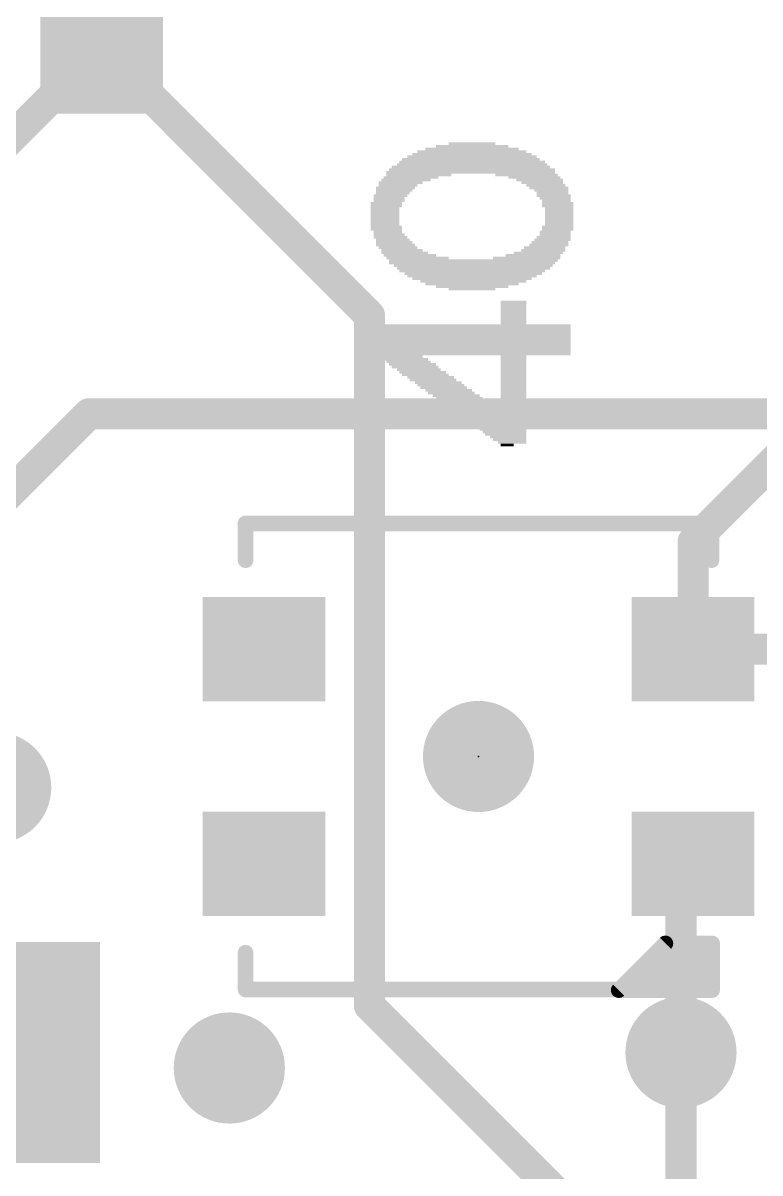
# Model space of a CAD drawing. Extents: x -3.3 to 68.7, y -0.1 to 53.5.
# Drawn here: x 10.76 to 16.77, y 39.4 to 48.78 of the extents above; entities that cross this region are included whole.
import ezdxf

# ---------------------------------------------------------------- set-up
doc = ezdxf.new("R2010")
doc.units = 0
for name, color, linetype in [('1', 12, 'CONTINUOUS'), ('16', 5, 'CONTINUOUS'), ('18', 3, 'CONTINUOUS'), ('200', 4, 'CONTINUOUS'), ('21', 40, 'CONTINUOUS'), ('23', 53, 'CONTINUOUS')]:
    doc.layers.add(name, color=color, linetype=linetype)

# ---------------------------------------------------------------- blocks, each defined once
blk = doc.blocks.new('RECT')
blk.add_solid([(-0.5, -0.5), (0.5, -0.5), (-0.5, 0.5), (0.5, 0.5)])
blk = doc.blocks.new('ROUNDV')
at = {"const_width": 0.5}
blk.add_lwpolyline([(0, -0.25, 1), (0, 0.25, 1), (0, -0.25)], format="xyb", dxfattribs=at)

msp = doc.modelspace()

# ---------------------------------------------------------------- linework, layer by layer
at = {"layer": '1', "const_width": 0.254}
for points in [[(10.2292, 47.403), (11.4046, 48.5784)], [(11.4046, 48.5784), (13.589, 46.394)], [(13.589, 46.394), (13.589, 40.767)], [(16.228, 44.549), (17.272, 45.593)], [(16.228, 43.674), (16.228, 44.549)], [(16.228, 43.674), (18.009, 43.674)], [(16.129, 41.825), (16.228, 41.924)], [(16.129, 40.386), (16.129, 41.825)], [(13.589, 40.767), (15.1488, 39.2072)]]:
    msp.add_lwpolyline(points, dxfattribs=at)
at = {"layer": '1', "const_width": 0.127}
for points in [[(11.4495, 48.6233, 1), (11.3597, 48.5335)], [(11.4495, 48.5335, 1), (11.3597, 48.6233)], [(13.6525, 46.394, 1), (13.5255, 46.394)], [(13.5441, 46.3491, 1), (13.6339, 46.4389)], [(16.2915, 44.549, 1), (16.1645, 44.549)], [(16.1831, 44.5939, 1), (16.2729, 44.5041)], [(16.228, 43.7375, 1), (16.228, 43.6105)], [(16.1645, 43.674, 1), (16.2915, 43.674)], [(16.2729, 41.8791, 1), (16.1831, 41.9689)], [(16.1925, 41.825, 1), (16.0655, 41.825)], [(16.0841, 41.8699, 1), (16.1739, 41.7801)], [(13.6339, 40.8119, 1), (13.5441, 40.7221)], [(13.5255, 40.767, 1), (13.6525, 40.767)], [(16.0655, 40.386, 1), (16.1925, 40.386)]]:
    msp.add_lwpolyline(points, format="xyb", dxfattribs=at)
at = {"layer": '16', "const_width": 0.254}
for points in [[(7.112, 41.402), (11.303, 45.593)], [(11.303, 45.593), (17.272, 45.593)], [(16.129, 37.973), (16.129, 40.386)]]:
    msp.add_lwpolyline(points, dxfattribs=at)
at = {"layer": '16', "const_width": 0.127}
for points in [[(11.303, 45.6565, 1), (11.303, 45.5295)], [(11.3479, 45.5481, 1), (11.2581, 45.6379)], [(16.1925, 40.386, 1), (16.0655, 40.386)]]:
    msp.add_lwpolyline(points, format="xyb", dxfattribs=at)
at = {"layer": '21', "const_width": 0.0635}
for points in [[(12.578, 44.7308, 1), (12.578, 44.6673)], [(12.6098, 44.699, 1), (12.5463, 44.699)], [(16.4097, 44.699, 1), (16.3463, 44.699)], [(16.378, 44.6673, 1), (16.378, 44.7308)], [(12.5463, 44.399, 1), (12.6098, 44.399)], [(16.3463, 44.399, 1), (16.4097, 44.399)], [(12.6098, 41.199, 1), (12.5463, 41.199)], [(16.002, 41.3068, 1), (16.002, 41.2432)], [(16.0245, 41.2525, 1), (15.9795, 41.2975)], [(16.4097, 41.199, 1), (16.3463, 41.199)], [(16.4147, 41.275, 1), (16.3513, 41.275)], [(16.383, 41.2432, 1), (16.383, 41.3068)], [(15.875, 41.1798, 1), (15.875, 41.1163)], [(16.383, 41.1163, 1), (16.383, 41.1798)], [(15.748, 41.0528, 1), (15.748, 40.9892)], [(16.383, 40.9892, 1), (16.383, 41.0528)], [(12.578, 40.9308, 1), (12.578, 40.8672)], [(12.5463, 40.899, 1), (12.6098, 40.899)], [(15.5985, 40.9165, 1), (15.6435, 40.8715)], [(15.621, 40.9258, 1), (15.621, 40.8623)], [(15.621, 40.9258, 1), (15.621, 40.8623)], [(16.3463, 40.899, 1), (16.4097, 40.899)], [(16.3513, 40.894, 1), (16.4147, 40.894)], [(16.378, 40.8672, 1), (16.378, 40.9308)], [(16.383, 40.8623, 1), (16.383, 40.9258)], [(16.383, 40.8623, 1), (16.383, 40.9258)]]:
    msp.add_lwpolyline(points, format="xyb", dxfattribs=at)
at = {"layer": '21', "const_width": 0.127}
for points in [[(16.378, 44.699), (12.578, 44.699)], [(12.578, 44.699), (12.578, 44.399)], [(16.378, 44.399), (16.378, 44.699)], [(12.578, 40.899), (12.578, 41.199)], [(16.002, 41.275), (15.621, 40.894)], [(16.383, 41.275), (16.002, 41.275)], [(16.378, 41.199), (16.378, 40.899)], [(16.383, 40.894), (16.383, 41.275)], [(15.875, 41.148), (16.383, 41.148)], [(15.748, 41.021), (16.383, 41.021)], [(16.378, 40.899), (12.578, 40.899)], [(15.621, 40.894), (16.383, 40.894)], [(15.621, 40.894), (16.383, 40.894)]]:
    msp.add_lwpolyline(points, dxfattribs=at)
at = {"layer": '23'}
msp.add_point((14.478, 42.799), dxfattribs=at)

# ---------------------------------------------------------------- block references
at = {"layer": '1', "rotation": 270}
for p, xscale in [((11.4046, 48.5784), 1.075), ((12.728, 43.674), 0.85), ((16.228, 43.674), 0.85), ((12.728, 41.924), 0.85), ((16.228, 41.924), 0.85)]:
    msp.add_blockref('RECT', p, dxfattribs=dict(at, xscale=xscale))
at = {"layer": '1', "xscale": 1.6, "yscale": 1.803}
msp.add_blockref('RECT', (10.5914, 40.386), dxfattribs=at)
at = {"layer": '18', "xscale": 0.9064, "yscale": 0.9064}
for p in [(14.478, 42.799), (14.478, 42.799), (10.541, 42.545), (10.541, 42.545), (16.129, 40.386), (16.129, 40.386), (12.446, 40.259), (12.446, 40.259)]:
    msp.add_blockref('ROUNDV', p, dxfattribs=at)
at = {"layer": '200'}
for p, xscale, yscale in [((14.4247, 47.7308), 0.889, 0.0211), ((14.4247, 47.752), 0.762, 0.0213), ((14.4259, 47.7732), 0.5918, 0.0211), ((14.4247, 47.7943), 0.381, 0.0211), ((14.4259, 47.625), 1.2268, 0.0213), ((14.4259, 47.6462), 1.1862, 0.0211), ((14.4145, 47.6673), 1.1227, 0.0211), ((14.4247, 47.6885), 1.0566, 0.0213), ((14.4259, 47.7097), 0.9728, 0.0211), ((14.4145, 47.5615), 1.3767, 0.0213), ((13.9916, 47.5403), 0.5309, 0.0211), ((14.4259, 47.5827), 1.3538, 0.0211), ((14.4145, 47.6038), 1.2903, 0.0211), ((14.8692, 47.5403), 0.508, 0.0211), ((13.8011, 47.4345), 0.3175, 0.0213), ((13.843, 47.4768), 0.3607, 0.0211), ((13.8214, 47.4557), 0.3175, 0.0211), ((13.8862, 47.498), 0.4013, 0.0213), ((13.9281, 47.5192), 0.4445, 0.0211), ((14.9339, 47.5192), 0.4242, 0.0211), ((14.9758, 47.498), 0.381, 0.0213), ((14.9962, 47.4768), 0.3404, 0.0211), ((15.0279, 47.4557), 0.3175, 0.0211), ((15.0508, 47.4345), 0.3175, 0.0213), ((13.7592, 47.371), 0.2743, 0.0213), ((13.749, 47.3498), 0.254, 0.0211), ((13.7909, 47.4133), 0.2972, 0.0211), ((13.7795, 47.3922), 0.2743, 0.0211), ((15.0711, 47.4133), 0.2769, 0.0211), ((15.0914, 47.371), 0.2769, 0.0213), ((15.0813, 47.3922), 0.2565, 0.0211), ((15.1028, 47.3498), 0.254, 0.0211), ((13.716, 47.2652), 0.2337, 0.0211), ((13.716, 47.244), 0.2337, 0.0213), ((13.7262, 47.3075), 0.254, 0.0213), ((13.7262, 47.2863), 0.254, 0.0211), ((13.749, 47.3287), 0.254, 0.0211), ((15.113, 47.3287), 0.2337, 0.0211), ((15.1232, 47.3075), 0.254, 0.0213), ((15.1232, 47.2863), 0.254, 0.0211), ((15.1346, 47.2652), 0.2311, 0.0211), ((15.1346, 47.244), 0.2311, 0.0213), ((13.716, 47.2228), 0.2337, 0.0211), ((13.716, 47.2017), 0.2337, 0.0211), ((13.716, 47.1805), 0.2337, 0.0213), ((13.716, 47.1593), 0.2337, 0.0211), ((15.1346, 47.2228), 0.2311, 0.0211), ((15.1346, 47.2017), 0.2311, 0.0211), ((15.1346, 47.1805), 0.2311, 0.0213), ((15.1346, 47.1593), 0.2311, 0.0211), ((13.716, 47.1382), 0.2337, 0.0211), ((13.7262, 47.117), 0.254, 0.0213), ((13.7262, 47.0958), 0.254, 0.0211), ((13.7376, 47.0747), 0.2311, 0.0211), ((15.1028, 47.0747), 0.254, 0.0211), ((15.1232, 47.117), 0.254, 0.0213), ((15.1232, 47.0958), 0.254, 0.0211), ((15.1346, 47.1382), 0.2311, 0.0211), ((13.749, 47.0535), 0.254, 0.0213), ((13.7592, 47.0323), 0.2743, 0.0211), ((13.7909, 46.99), 0.2972, 0.0213), ((13.7795, 47.0112), 0.2743, 0.0211), ((13.8011, 46.9688), 0.3175, 0.0211), ((15.0508, 46.9688), 0.3175, 0.0211), ((15.0609, 46.99), 0.2972, 0.0213), ((15.0813, 47.0112), 0.2972, 0.0211), ((15.0914, 47.0323), 0.2769, 0.0211), ((15.1028, 47.0535), 0.254, 0.0213), ((13.8214, 46.9477), 0.3175, 0.0211), ((13.8544, 46.9265), 0.3378, 0.0213), ((13.876, 46.9053), 0.381, 0.0211), ((13.9179, 46.8842), 0.4242, 0.0211), ((14.9225, 46.8842), 0.447, 0.0211), ((14.9657, 46.9053), 0.4013, 0.0211), ((15.0063, 46.9265), 0.3607, 0.0213), ((15.0178, 46.9477), 0.3378, 0.0211), ((13.9802, 46.863), 0.508, 0.0213), ((14.4259, 46.8207), 1.3538, 0.0211), ((14.4361, 46.8418), 1.3741, 0.0211), ((14.4361, 46.7995), 1.2929, 0.0213), ((14.4361, 46.7783), 1.2471, 0.0211), ((14.8704, 46.863), 0.5512, 0.0213), ((14.4259, 46.7572), 1.1862, 0.0211), ((14.4361, 46.736), 1.1201, 0.0213), ((14.4247, 46.7148), 1.0566, 0.0211), ((14.4259, 46.6937), 0.9728, 0.0211), ((14.4361, 46.6725), 0.8661, 0.0213), ((14.4247, 46.6513), 0.762, 0.0211), ((14.4259, 46.6302), 0.5918, 0.0211), ((14.4247, 46.609), 0.381, 0.0213), ((14.7637, 46.5032), 0.2108, 0.0211), ((14.7637, 46.482), 0.2108, 0.0213), ((14.7637, 46.4608), 0.2108, 0.0211), ((14.7637, 46.4397), 0.2108, 0.0211), ((14.7637, 46.4185), 0.2108, 0.0213), ((14.4259, 46.3127), 1.6078, 0.0211), ((14.7637, 46.3973), 0.2108, 0.0211), ((14.7637, 46.3762), 0.2108, 0.0211), ((14.7637, 46.355), 0.2108, 0.0213), ((14.7637, 46.3338), 0.2108, 0.0211), ((14.4259, 46.2915), 1.6078, 0.0213), ((14.4259, 46.2703), 1.6078, 0.0211), ((14.4259, 46.2492), 1.6078, 0.0211), ((14.4259, 46.228), 1.6078, 0.0213), ((14.4259, 46.2068), 1.6078, 0.0211), ((14.4259, 46.1857), 1.6078, 0.0211), ((14.4259, 46.1645), 1.6078, 0.0213), ((14.4259, 46.1433), 1.6078, 0.0211), ((14.4259, 46.1222), 1.6078, 0.0211), ((14.4259, 46.101), 1.6078, 0.0213), ((14.4259, 46.0798), 1.6078, 0.0211), ((13.843, 46.0587), 0.3607, 0.0211), ((13.876, 46.0375), 0.381, 0.0213), ((14.7637, 46.0587), 0.2108, 0.0211), ((14.7637, 46.0375), 0.2108, 0.0213), ((13.9065, 46.0163), 0.3607, 0.0211), ((13.9395, 45.9952), 0.381, 0.0211), ((13.9598, 45.974), 0.381, 0.0213), ((13.9916, 45.9528), 0.3581, 0.0211), ((14.0233, 45.9317), 0.381, 0.0211), ((14.7637, 46.0163), 0.2108, 0.0211), ((14.7637, 45.9952), 0.2108, 0.0211), ((14.7637, 45.974), 0.2108, 0.0213), ((14.7637, 45.9528), 0.2108, 0.0211), ((14.7637, 45.9317), 0.2108, 0.0211), ((14.0437, 45.9105), 0.381, 0.0213), ((14.0868, 45.8893), 0.381, 0.0211), ((14.1072, 45.8682), 0.381, 0.0211), ((14.1503, 45.847), 0.381, 0.0213), ((14.7637, 45.9105), 0.2108, 0.0213), ((14.7637, 45.8893), 0.2108, 0.0211), ((14.7637, 45.8682), 0.2108, 0.0211), ((14.7637, 45.847), 0.2108, 0.0213), ((14.1707, 45.8258), 0.381, 0.0211), ((14.1935, 45.8047), 0.381, 0.0211), ((14.2342, 45.7835), 0.381, 0.0213), ((14.257, 45.7623), 0.381, 0.0211), ((14.7637, 45.8258), 0.2108, 0.0211), ((14.7637, 45.8047), 0.2108, 0.0211), ((14.7637, 45.7835), 0.2108, 0.0213), ((14.7637, 45.7623), 0.2108, 0.0211), ((14.2977, 45.7412), 0.381, 0.0211), ((14.3205, 45.72), 0.381, 0.0213), ((14.3408, 45.6988), 0.381, 0.0211), ((14.3828, 45.6777), 0.3785, 0.0211), ((14.4043, 45.6565), 0.381, 0.0213), ((14.7637, 45.7412), 0.2108, 0.0211), ((14.7637, 45.72), 0.2108, 0.0213), ((14.7637, 45.6988), 0.2108, 0.0211), ((14.7637, 45.6777), 0.2108, 0.0211), ((14.7637, 45.6565), 0.2108, 0.0213), ((14.4475, 45.6353), 0.381, 0.0211), ((14.5732, 45.6142), 0.5918, 0.0211), ((14.5834, 45.593), 0.5715, 0.0213), ((14.605, 45.5718), 0.5283, 0.0211), ((14.7637, 45.6353), 0.2108, 0.0211), ((14.6152, 45.5507), 0.508, 0.0211), ((14.6368, 45.5295), 0.4648, 0.0213), ((14.6469, 45.5083), 0.4445, 0.0211), ((14.6583, 45.4872), 0.4216, 0.0211), ((14.6787, 45.466), 0.381, 0.0213), ((14.6901, 45.4448), 0.3581, 0.0211), ((14.7003, 45.4237), 0.3378, 0.0211), ((14.7206, 45.4025), 0.2972, 0.0213), ((14.732, 45.3813), 0.2743, 0.0211), ((14.7536, 45.3602), 0.2311, 0.0211), ((14.7117, 45.339), 0.1067, 0.0213)]:
    msp.add_blockref('RECT', p, dxfattribs=dict(at, xscale=xscale, yscale=yscale))

doc.saveas('drawing.dxf')
